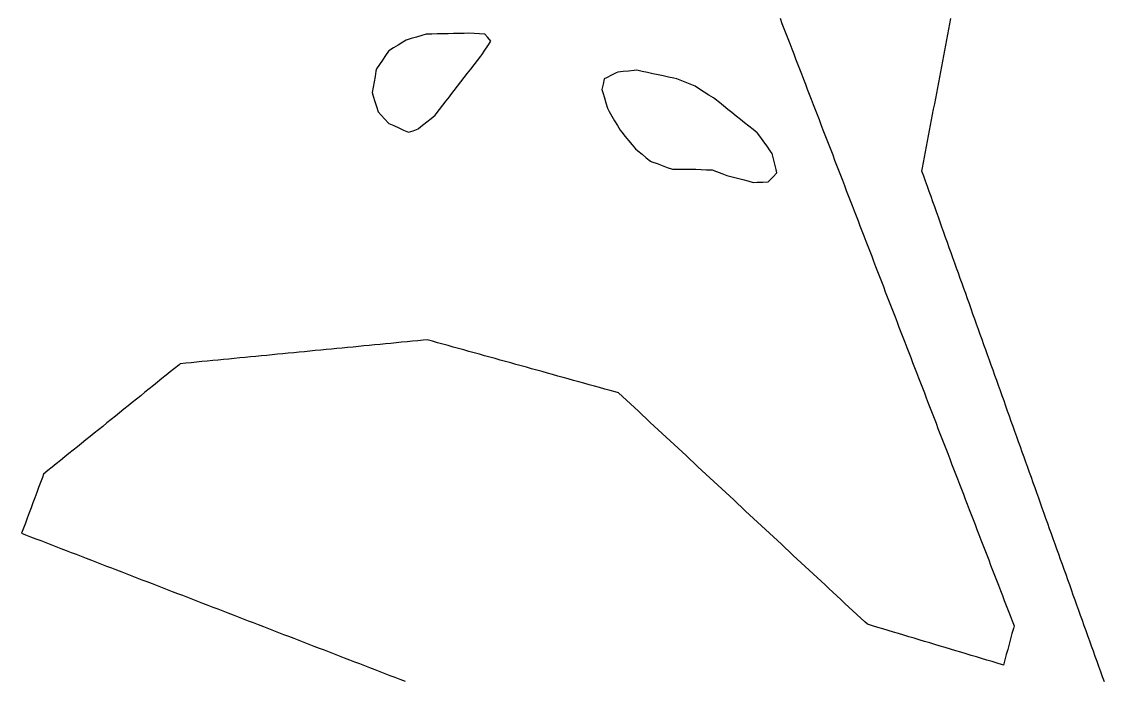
# Model space of a CAD drawing. Header units: millimetres. Extents: x 230 to 3347, y 514 to 5196.
# Drawn here: x 705 to 904.7, y 3778.8 to 3900.2 of the extents above; entities that cross this region are included whole.
import ezdxf

# ---------------------------------------------------------------- set-up
doc = ezdxf.new("R2010")
doc.units = ezdxf.units.MM
for name, color, linetype in [('ALL_ISLANDS', 7, 'Continuous'), ('OUTLINE_ISLAND_01', 7, 'Continuous'), ('OUTLINE_ISLAND_32', 7, 'Continuous'), ('OUTLINE_ISLAND_42', 7, 'Continuous')]:
    doc.layers.add(name, color=color, linetype=linetype)

msp = doc.modelspace()

# ---------------------------------------------------------------- linework, layer by layer
at = {"layer": 'ALL_ISLANDS'}
for points in [[(844.8829, 3900.7975), (845.2425, 3899.8644), (845.6022, 3898.9313), (845.9618, 3897.9982), (846.3214, 3897.0651), (846.681, 3896.132), (847.0406, 3895.1989), (847.4003, 3894.2658), (847.7599, 3893.3327), (848.1195, 3892.3996), (848.4791, 3891.4665), (848.8387, 3890.5334), (849.1984, 3889.6003), (849.558, 3888.6672), (849.9176, 3887.7341), (850.2772, 3886.801), (850.6368, 3885.8679), (850.9965, 3884.9348), (851.3561, 3884.0017), (851.7157, 3883.0686), (852.0753, 3882.1355), (852.4349, 3881.2024), (852.7946, 3880.2693), (853.1542, 3879.3362), (853.5138, 3878.4031), (853.8734, 3877.47), (854.2331, 3876.5369), (854.5927, 3875.6038), (854.9523, 3874.6707), (855.3119, 3873.7377), (855.6715, 3872.8046), (856.0312, 3871.8715), (856.3908, 3870.9384), (856.7504, 3870.0053), (857.11, 3869.0722), (857.4696, 3868.1391), (857.8293, 3867.206), (858.1889, 3866.2729), (858.5485, 3865.3398), (858.9081, 3864.4067), (859.2677, 3863.4736), (859.6274, 3862.5405), (859.987, 3861.6074), (860.3466, 3860.6743), (860.7062, 3859.7412), (861.0658, 3858.8081), (861.4255, 3857.875), (861.7851, 3856.9419), (862.1447, 3856.0088), (862.5043, 3855.0757), (862.864, 3854.1426), (863.2236, 3853.2095), (863.5832, 3852.2764), (863.9428, 3851.3433), (864.3024, 3850.4102), (864.6621, 3849.4771), (865.0217, 3848.544), (865.3813, 3847.6109), (865.7409, 3846.6778), (866.1005, 3845.7447), (866.4602, 3844.8116), (866.8198, 3843.8785), (867.1794, 3842.9454), (867.539, 3842.0123), (867.8986, 3841.0792), (868.2583, 3840.1461), (868.6179, 3839.213), (868.9775, 3838.2799), (869.3371, 3837.3468), (869.6967, 3836.4137), (870.0564, 3835.4806), (870.416, 3834.5475), (870.7756, 3833.6144), (871.1352, 3832.6813), (871.4949, 3831.7482), (871.8545, 3830.8151), (872.2141, 3829.882), (872.5737, 3828.9489), (872.9333, 3828.0158), (873.293, 3827.0827), (873.6526, 3826.1496), (874.0122, 3825.2165), (874.3718, 3824.2834), (874.7314, 3823.3503), (875.0911, 3822.4172), (875.4507, 3821.4841), (875.8103, 3820.551), (876.1699, 3819.6179), (876.5295, 3818.6848), (876.8892, 3817.7517), (877.2488, 3816.8186), (877.6084, 3815.8855), (877.968, 3814.9524), (878.3276, 3814.0193), (878.6873, 3813.0862), (879.0469, 3812.1531), (879.4065, 3811.22), (879.7661, 3810.287), (880.1258, 3809.3539), (880.4854, 3808.4208), (880.845, 3807.4877), (881.2046, 3806.5546), (881.5642, 3805.6215), (881.9239, 3804.6884), (882.2835, 3803.7553), (882.6431, 3802.8222), (883.0027, 3801.8891), (883.3623, 3800.956), (883.722, 3800.0229), (884.0816, 3799.0898), (884.4412, 3798.1567), (884.8008, 3797.2236), (885.1604, 3796.2905), (885.5201, 3795.3574), (885.8797, 3794.4243), (886.2393, 3793.4912), (886.5989, 3792.5581), (886.9585, 3791.625), (887.3182, 3790.6919), (887.6778, 3789.7588), (888.0374, 3788.8257), (887.9066, 3788.3425), (887.6454, 3787.3772), (887.3841, 3786.4119), (887.1229, 3785.4467), (886.8616, 3784.4814), (886.6003, 3783.5161), (886.3391, 3782.5509), (886.0778, 3781.5856), (885.8984, 3781.6394), (884.9405, 3781.9264), (883.9826, 3782.2135), (883.0247, 3782.5005), (882.0668, 3782.7876), (881.1089, 3783.0746), (880.151, 3783.3617), (879.1931, 3783.6488), (878.2351, 3783.9358), (877.2772, 3784.2229), (876.3193, 3784.5099), (875.3614, 3784.797), (874.4035, 3785.0841), (873.4456, 3785.3711), (872.4877, 3785.6582), (871.5297, 3785.9452), (870.5718, 3786.2323), (869.6139, 3786.5193), (868.656, 3786.8064), (867.6981, 3787.0935), (866.7402, 3787.3805), (865.7823, 3787.6676), (864.8244, 3787.9546), (863.8664, 3788.2417), (862.9085, 3788.5288), (861.9506, 3788.8158), (860.9927, 3789.1029), (860.5069, 3789.5545), (859.7745, 3790.2354), (859.0421, 3790.9162), (858.3097, 3791.5971), (857.5773, 3792.278), (856.8449, 3792.9588), (856.1125, 3793.6397), (855.3801, 3794.3206), (854.6477, 3795.0014), (853.9153, 3795.6823), (853.1829, 3796.3632), (852.4505, 3797.0441), (851.7181, 3797.7249), (850.9857, 3798.4058), (850.2532, 3799.0867), (849.5208, 3799.7675), (848.7884, 3800.4484), (848.056, 3801.1293), (847.3236, 3801.8102), (846.5912, 3802.491), (845.8588, 3803.1719), (845.1264, 3803.8528), (844.394, 3804.5336), (843.6616, 3805.2145), (842.9292, 3805.8954), (842.1968, 3806.5762), (841.4644, 3807.2571), (840.732, 3807.938), (839.9996, 3808.6189), (839.2672, 3809.2997), (838.5348, 3809.9806), (837.8024, 3810.6615), (837.07, 3811.3423), (836.3376, 3812.0232), (835.6052, 3812.7041), (834.8728, 3813.3849), (834.1404, 3814.0658), (833.408, 3814.7467), (832.6756, 3815.4276), (831.9431, 3816.1084), (831.2107, 3816.7893), (830.4783, 3817.4702), (829.7459, 3818.151), (829.0135, 3818.8319), (828.2811, 3819.5128), (827.5487, 3820.1937), (826.8163, 3820.8745), (826.0839, 3821.5554), (825.3515, 3822.2363), (824.6191, 3822.9171), (823.8867, 3823.598), (823.1543, 3824.2789), (822.4219, 3824.9597), (821.6895, 3825.6406), (820.9571, 3826.3215), (820.2247, 3827.0024), (819.4923, 3827.6832), (818.7599, 3828.3641), (818.0275, 3829.045), (817.2951, 3829.7258), (816.5627, 3830.4067), (815.8303, 3831.0876), (815.0979, 3831.7684), (814.5065, 3831.9321), (813.5427, 3832.1987), (812.5789, 3832.4654), (811.6151, 3832.732), (810.6513, 3832.9987), (809.6875, 3833.2653), (808.7237, 3833.532), (807.76, 3833.7986), (806.7962, 3834.0653), (805.8324, 3834.3319), (804.8686, 3834.5986), (803.9048, 3834.8652), (802.941, 3835.1319), (801.9772, 3835.3985), (801.0134, 3835.6652), (800.0496, 3835.9318), (799.0858, 3836.1985), (798.122, 3836.4652), (797.1582, 3836.7318), (796.1944, 3836.9985), (795.2306, 3837.2651), (794.2669, 3837.5318), (793.3031, 3837.7984), (792.3393, 3838.0651), (791.3755, 3838.3317), (790.4117, 3838.5984), (789.4479, 3838.865), (788.4841, 3839.1317), (787.5203, 3839.3983), (786.5565, 3839.665), (785.5927, 3839.9316), (784.6289, 3840.1983), (783.6651, 3840.4649), (782.7013, 3840.7316), (781.7375, 3840.9982), (780.7738, 3841.2649), (779.81, 3841.5316), (779.0919, 3841.4621), (778.0965, 3841.3658), (777.1012, 3841.2696), (776.1058, 3841.1733), (775.1105, 3841.077), (774.1151, 3840.9808), (773.1198, 3840.8845), (772.1244, 3840.7882), (771.129, 3840.692), (770.1337, 3840.5957), (769.1383, 3840.4994), (768.143, 3840.4032), (767.1476, 3840.3069), (766.1523, 3840.2106), (765.1569, 3840.1144), (764.1616, 3840.0181), (763.1662, 3839.9218), (762.1708, 3839.8256), (761.1755, 3839.7293), (760.1801, 3839.633), (759.1848, 3839.5368), (758.1894, 3839.4405), (757.1941, 3839.3442), (756.1987, 3839.248), (755.2034, 3839.1517), (754.208, 3839.0554), (753.2126, 3838.9592), (752.2173, 3838.8629), (751.2219, 3838.7666), (750.2266, 3838.6704), (749.2312, 3838.5741), (748.2359, 3838.4778), (747.2405, 3838.3816), (746.2452, 3838.2853), (745.2498, 3838.189), (744.2544, 3838.0928), (743.2591, 3837.9965), (742.2637, 3837.9002), (741.2684, 3837.804), (740.273, 3837.7077), (739.2777, 3837.6114), (738.2823, 3837.5151), (737.287, 3837.4189), (736.2916, 3837.3226), (735.2962, 3837.2263), (734.3009, 3837.1301), (734.0033, 3836.89), (733.2251, 3836.2621), (732.4468, 3835.6342), (731.6685, 3835.0063), (730.8902, 3834.3784), (730.1119, 3833.7505), (729.3336, 3833.1226), (728.5553, 3832.4947), (727.777, 3831.8668), (726.9987, 3831.2389), (726.2204, 3830.611), (725.4421, 3829.9831), (724.6638, 3829.3552), (723.8855, 3828.7273), (723.1072, 3828.0994), (722.329, 3827.4715), (721.5507, 3826.8436), (720.7724, 3826.2157), (719.9941, 3825.5878), (719.2158, 3824.9599), (718.4375, 3824.332), (717.6592, 3823.7041), (716.8809, 3823.0762), (716.1026, 3822.4483), (715.3243, 3821.8204), (714.546, 3821.1925), (713.7677, 3820.5646), (712.9894, 3819.9367), (712.2111, 3819.3088), (711.4329, 3818.6809), (710.6546, 3818.053), (709.8763, 3817.4251), (709.098, 3816.7972), (708.8712, 3816.1864), (708.5232, 3815.2489), (708.1751, 3814.3114), (707.8271, 3813.374), (707.4791, 3812.4365), (707.131, 3811.499), (706.783, 3810.5615), (706.435, 3809.624), (706.0869, 3808.6866), (705.7389, 3807.7491), (705.3908, 3806.8116), (705.0428, 3805.8741), (705.7631, 3805.5963), (706.6961, 3805.2364), (707.6291, 3804.8766), (708.5621, 3804.5167), (709.4951, 3804.1568), (710.4281, 3803.797), (711.3611, 3803.4371), (712.2941, 3803.0772), (713.2271, 3802.7174), (714.1601, 3802.3575), (715.0931, 3801.9976), (716.0261, 3801.6378), (716.9591, 3801.2779), (717.8922, 3800.918), (718.8252, 3800.5582), (719.7582, 3800.1983), (720.6912, 3799.8384), (721.6242, 3799.4786), (722.5572, 3799.1187), (723.4902, 3798.7588), (724.4232, 3798.3989), (725.3562, 3798.0391), (726.2892, 3797.6792), (727.2222, 3797.3193), (728.1552, 3796.9595), (729.0882, 3796.5996), (730.0212, 3796.2397), (730.9542, 3795.8799), (731.8872, 3795.52), (732.8202, 3795.1601), (733.7532, 3794.8003), (734.6862, 3794.4404), (735.6192, 3794.0805), (736.5522, 3793.7207), (737.4852, 3793.3608), (738.4182, 3793.0009), (739.3512, 3792.6411), (740.2842, 3792.2812), (741.2172, 3791.9213), (742.1502, 3791.5615), (743.0832, 3791.2016), (744.0163, 3790.8417), (744.9493, 3790.4819), (745.8823, 3790.122), (746.8153, 3789.7621), (747.7483, 3789.4023), (748.6813, 3789.0424), (749.6143, 3788.6825), (750.5473, 3788.3227), (751.4803, 3787.9628), (752.4133, 3787.6029), (753.3463, 3787.2431), (754.2793, 3786.8832), (755.2123, 3786.5233), (756.1453, 3786.1635), (757.0783, 3785.8036), (758.0113, 3785.4437), (758.9443, 3785.0839), (759.8773, 3784.724), (760.8103, 3784.3641), (761.7433, 3784.0043), (762.6763, 3783.6444), (763.6093, 3783.2845), (764.5423, 3782.9247), (765.4753, 3782.5648), (766.4083, 3782.2049), (767.3413, 3781.8451), (768.2743, 3781.4852), (769.2073, 3781.1253), (770.1404, 3780.7655), (771.0734, 3780.4056), (772.0064, 3780.0457), (772.9394, 3779.6859), (773.8724, 3779.326), (774.8054, 3778.9661), (775.7384, 3778.6063)], [(904.6887, 3778.4721), (904.3523, 3779.4138), (904.0159, 3780.3555), (903.6795, 3781.2973), (903.3431, 3782.239), (903.0067, 3783.1807), (902.6703, 3784.1224), (902.3339, 3785.0641), (901.9975, 3786.0059), (901.6611, 3786.9476), (901.3247, 3787.8893), (900.9884, 3788.831), (900.652, 3789.7727), (900.3156, 3790.7145), (899.9792, 3791.6562), (899.6428, 3792.5979), (899.3064, 3793.5396), (898.97, 3794.4813), (898.6336, 3795.4231), (898.2972, 3796.3648), (897.9608, 3797.3065), (897.6244, 3798.2482), (897.288, 3799.1899), (896.9516, 3800.1317), (896.6152, 3801.0734), (896.2788, 3802.0151), (895.9424, 3802.9568), (895.606, 3803.8985), (895.2696, 3804.8403), (894.9332, 3805.782), (894.5968, 3806.7237), (894.2604, 3807.6654), (893.924, 3808.6071), (893.5876, 3809.5489), (893.2512, 3810.4906), (892.9148, 3811.4323), (892.5784, 3812.374), (892.242, 3813.3157), (891.9056, 3814.2575), (891.5692, 3815.1992), (891.2328, 3816.1409), (890.8964, 3817.0826), (890.5601, 3818.0243), (890.2237, 3818.9661), (889.8873, 3819.9078), (889.5509, 3820.8495), (889.2145, 3821.7912), (888.8781, 3822.7329), (888.5417, 3823.6747), (888.2053, 3824.6164), (887.8689, 3825.5581), (887.5325, 3826.4998), (887.1961, 3827.4416), (886.8597, 3828.3833), (886.5233, 3829.325), (886.1869, 3830.2667), (885.8505, 3831.2084), (885.5141, 3832.1502), (885.1777, 3833.0919), (884.8413, 3834.0336), (884.5049, 3834.9753), (884.1685, 3835.917), (883.8321, 3836.8588), (883.4957, 3837.8005), (883.1593, 3838.7422), (882.8229, 3839.6839), (882.4865, 3840.6256), (882.1501, 3841.5674), (881.8137, 3842.5091), (881.4773, 3843.4508), (881.1409, 3844.3925), (880.8045, 3845.3342), (880.4681, 3846.276), (880.1318, 3847.2177), (879.7954, 3848.1594), (879.459, 3849.1011), (879.1226, 3850.0428), (878.7862, 3850.9846), (878.4498, 3851.9263), (878.1134, 3852.868), (877.777, 3853.8097), (877.4406, 3854.7514), (877.1042, 3855.6932), (876.7678, 3856.6349), (876.4314, 3857.5766), (876.095, 3858.5183), (875.7586, 3859.46), (875.4222, 3860.4018), (875.0858, 3861.3435), (874.7494, 3862.2852), (874.413, 3863.2269), (874.0766, 3864.1686), (873.7402, 3865.1104), (873.4038, 3866.0521), (873.0674, 3866.9938), (872.731, 3867.9355), (872.3946, 3868.8772), (872.0582, 3869.819), (871.7218, 3870.7607), (871.3854, 3871.7024), (871.049, 3872.6441), (871.1621, 3873.2389), (871.3488, 3874.2213), (871.5355, 3875.2037), (871.7222, 3876.1861), (871.9089, 3877.1685), (872.0956, 3878.151), (872.2822, 3879.1334), (872.4689, 3880.1158), (872.6556, 3881.0982), (872.8423, 3882.0806), (873.029, 3883.063), (873.2157, 3884.0455), (873.4024, 3885.0279), (873.5891, 3886.0103), (873.7758, 3886.9927), (873.9625, 3887.9751), (874.1492, 3888.9575), (874.3359, 3889.94), (874.5226, 3890.9224), (874.7093, 3891.9048), (874.896, 3892.8872), (875.0827, 3893.8696), (875.2694, 3894.852), (875.4561, 3895.8345), (875.6428, 3896.8169), (875.8295, 3897.7993), (876.0162, 3898.7817), (876.2029, 3899.7641), (876.3896, 3900.7466)]]:
    msp.add_lwpolyline(points, dxfattribs=at)
for points in [[(790.4594, 3897.8751), (789.4608, 3897.9277), (788.4621, 3897.9803), (787.4635, 3898.0329), (786.6595, 3898.0169), (785.6597, 3897.997), (784.6599, 3897.977), (783.6601, 3897.9571), (782.6603, 3897.9372), (781.6605, 3897.9173), (780.6607, 3897.8974), (779.6609, 3897.8774), (778.8165, 3897.6277), (777.8575, 3897.3441), (776.8986, 3897.0605), (775.9396, 3896.7769), (775.3198, 3896.3963), (774.4676, 3895.8732), (773.6153, 3895.35), (772.7631, 3894.8268), (772.7154, 3894.7571), (772.1504, 3893.9319), (771.5855, 3893.1068), (771.0206, 3892.2817), (770.4557, 3891.4565), (770.3804, 3891.0304), (770.2064, 3890.0456), (770.0325, 3889.0609), (769.8586, 3888.0761), (769.6846, 3887.0914), (769.8878, 3886.4286), (770.1809, 3885.4725), (770.474, 3884.5164), (770.7671, 3883.5603), (771.3477, 3882.9211), (772.0201, 3882.1809), (772.6925, 3881.4407), (772.7443, 3881.4176), (773.6576, 3881.0102), (774.5709, 3880.6029), (775.4842, 3880.1956), (776.3974, 3879.7883), (777.2137, 3880.0833), (778.1542, 3880.4232), (778.2015, 3880.4613), (778.9808, 3881.088), (779.7601, 3881.7146), (780.5394, 3882.3413), (781.3186, 3882.968), (781.4785, 3883.1768), (782.0864, 3883.9707), (782.6944, 3884.7647), (783.3023, 3885.5587), (783.9103, 3886.3527), (784.1865, 3886.7081), (784.8001, 3887.4978), (785.4137, 3888.2874), (786.0274, 3889.077), (786.641, 3889.8666), (787.2546, 3890.6562), (787.8682, 3891.4458), (788.4818, 3892.2354), (789.0954, 3893.025), (789.709, 3893.8146), (789.8893, 3894.0846), (790.4446, 3894.9163), (790.9999, 3895.7479), (791.5551, 3896.5796), (791.0025, 3897.233)], [(812.4632, 3889.6448), (812.2537, 3888.667), (812.0442, 3887.6892), (812.2102, 3887.1178), (812.4892, 3886.1575), (812.7681, 3885.1972), (813.0471, 3884.2369), (813.39, 3883.6448), (813.8912, 3882.7794), (814.3924, 3881.9141), (814.8935, 3881.0487), (815.3947, 3880.1834), (815.6994, 3879.8109), (816.3326, 3879.0369), (816.9658, 3878.2629), (817.599, 3877.4889), (818.2322, 3876.7149), (818.667, 3876.3605), (819.4421, 3875.7286), (820.2172, 3875.0968), (820.9923, 3874.465), (821.2755, 3874.361), (822.2142, 3874.0163), (823.153, 3873.6717), (824.0917, 3873.327), (825.0304, 3872.9824), (825.6402, 3872.9876), (826.6401, 3872.9962), (827.6401, 3873.0048), (828.64, 3873.0133), (829.3552, 3872.9823), (830.3543, 3872.9389), (831.3534, 3872.8956), (832.3524, 3872.8522), (833.1968, 3872.5383), (834.1341, 3872.1899), (835.0715, 3871.8415), (835.1024, 3871.8333), (836.0694, 3871.5786), (837.0364, 3871.3238), (838.0034, 3871.0691), (838.9704, 3870.8144), (839.9374, 3870.5596), (840.6883, 3870.5825), (841.6878, 3870.613), (842.6873, 3870.6435), (842.9112, 3870.8687), (843.6164, 3871.5778), (844.3215, 3872.2869), (844.1604, 3872.9503), (843.9244, 3873.9221), (843.6884, 3874.8938), (843.4524, 3875.8656), (843.0732, 3876.3915), (842.4883, 3877.2026), (841.9034, 3878.0137), (841.3186, 3878.8249), (840.7337, 3879.636), (840.6946, 3879.6672), (839.9129, 3880.2909), (839.1312, 3880.9146), (838.3496, 3881.5383), (837.5679, 3882.162), (836.7862, 3882.7857), (836.0046, 3883.4094), (835.2528, 3884.0178), (834.4756, 3884.647), (833.6983, 3885.2762), (832.921, 3885.9053), (832.5878, 3886.1191), (831.746, 3886.659), (830.9043, 3887.1989), (830.0626, 3887.7388), (829.2208, 3888.2787), (828.6198, 3888.5197), (827.6917, 3888.8921), (826.7636, 3889.2644), (825.8355, 3889.6367), (825.32, 3889.7478), (824.3424, 3889.9585), (823.3649, 3890.1693), (822.3873, 3890.38), (821.4098, 3890.5907), (820.4323, 3890.8015), (819.4547, 3891.0122), (818.4772, 3891.2229), (817.9613, 3891.1731), (816.966, 3891.077), (815.9706, 3890.9809), (814.9752, 3890.8848), (814.677, 3890.7376), (813.7803, 3890.2949), (812.8836, 3889.8523)]]:
    msp.add_lwpolyline(points, close=True, dxfattribs=at)
at = {"layer": 'OUTLINE_ISLAND_01'}
for points in [[(844.8829, 3900.7975), (845.2425, 3899.8644), (845.6022, 3898.9313), (845.9618, 3897.9982), (846.3214, 3897.0651), (846.681, 3896.132), (847.0406, 3895.1989), (847.4003, 3894.2658), (847.7599, 3893.3327), (848.1195, 3892.3996), (848.4791, 3891.4665), (848.8387, 3890.5334), (849.1984, 3889.6003), (849.558, 3888.6672), (849.9176, 3887.7341), (850.2772, 3886.801), (850.6368, 3885.8679), (850.9965, 3884.9348), (851.3561, 3884.0017), (851.7157, 3883.0686), (852.0753, 3882.1355), (852.4349, 3881.2024), (852.7946, 3880.2693), (853.1542, 3879.3362), (853.5138, 3878.4031), (853.8734, 3877.47), (854.2331, 3876.5369), (854.5927, 3875.6038), (854.9523, 3874.6707), (855.3119, 3873.7377), (855.6715, 3872.8046), (856.0312, 3871.8715), (856.3908, 3870.9384), (856.7504, 3870.0053), (857.11, 3869.0722), (857.4696, 3868.1391), (857.8293, 3867.206), (858.1889, 3866.2729), (858.5485, 3865.3398), (858.9081, 3864.4067), (859.2677, 3863.4736), (859.6274, 3862.5405), (859.987, 3861.6074), (860.3466, 3860.6743), (860.7062, 3859.7412), (861.0658, 3858.8081), (861.4255, 3857.875), (861.7851, 3856.9419), (862.1447, 3856.0088), (862.5043, 3855.0757), (862.864, 3854.1426), (863.2236, 3853.2095), (863.5832, 3852.2764), (863.9428, 3851.3433), (864.3024, 3850.4102), (864.6621, 3849.4771), (865.0217, 3848.544), (865.3813, 3847.6109), (865.7409, 3846.6778), (866.1005, 3845.7447), (866.4602, 3844.8116), (866.8198, 3843.8785), (867.1794, 3842.9454), (867.539, 3842.0123), (867.8986, 3841.0792), (868.2583, 3840.1461), (868.6179, 3839.213), (868.9775, 3838.2799), (869.3371, 3837.3468), (869.6967, 3836.4137), (870.0564, 3835.4806), (870.416, 3834.5475), (870.7756, 3833.6144), (871.1352, 3832.6813), (871.4949, 3831.7482), (871.8545, 3830.8151), (872.2141, 3829.882), (872.5737, 3828.9489), (872.9333, 3828.0158), (873.293, 3827.0827), (873.6526, 3826.1496), (874.0122, 3825.2165), (874.3718, 3824.2834), (874.7314, 3823.3503), (875.0911, 3822.4172), (875.4507, 3821.4841), (875.8103, 3820.551), (876.1699, 3819.6179), (876.5295, 3818.6848), (876.8892, 3817.7517), (877.2488, 3816.8186), (877.6084, 3815.8855), (877.968, 3814.9524), (878.3276, 3814.0193), (878.6873, 3813.0862), (879.0469, 3812.1531), (879.4065, 3811.22), (879.7661, 3810.287), (880.1258, 3809.3539), (880.4854, 3808.4208), (880.845, 3807.4877), (881.2046, 3806.5546), (881.5642, 3805.6215), (881.9239, 3804.6884), (882.2835, 3803.7553), (882.6431, 3802.8222), (883.0027, 3801.8891), (883.3623, 3800.956), (883.722, 3800.0229), (884.0816, 3799.0898), (884.4412, 3798.1567), (884.8008, 3797.2236), (885.1604, 3796.2905), (885.5201, 3795.3574), (885.8797, 3794.4243), (886.2393, 3793.4912), (886.5989, 3792.5581), (886.9585, 3791.625), (887.3182, 3790.6919), (887.6778, 3789.7588), (888.0374, 3788.8257), (887.9066, 3788.3425), (887.6454, 3787.3772), (887.3841, 3786.4119), (887.1229, 3785.4467), (886.8616, 3784.4814), (886.6003, 3783.5161), (886.3391, 3782.5509), (886.0778, 3781.5856), (885.8984, 3781.6394), (884.9405, 3781.9264), (883.9826, 3782.2135), (883.0247, 3782.5005), (882.0668, 3782.7876), (881.1089, 3783.0746), (880.151, 3783.3617), (879.1931, 3783.6488), (878.2351, 3783.9358), (877.2772, 3784.2229), (876.3193, 3784.5099), (875.3614, 3784.797), (874.4035, 3785.0841), (873.4456, 3785.3711), (872.4877, 3785.6582), (871.5297, 3785.9452), (870.5718, 3786.2323), (869.6139, 3786.5193), (868.656, 3786.8064), (867.6981, 3787.0935), (866.7402, 3787.3805), (865.7823, 3787.6676), (864.8244, 3787.9546), (863.8664, 3788.2417), (862.9085, 3788.5288), (861.9506, 3788.8158), (860.9927, 3789.1029), (860.5069, 3789.5545), (859.7745, 3790.2354), (859.0421, 3790.9162), (858.3097, 3791.5971), (857.5773, 3792.278), (856.8449, 3792.9588), (856.1125, 3793.6397), (855.3801, 3794.3206), (854.6477, 3795.0014), (853.9153, 3795.6823), (853.1829, 3796.3632), (852.4505, 3797.0441), (851.7181, 3797.7249), (850.9857, 3798.4058), (850.2532, 3799.0867), (849.5208, 3799.7675), (848.7884, 3800.4484), (848.056, 3801.1293), (847.3236, 3801.8102), (846.5912, 3802.491), (845.8588, 3803.1719), (845.1264, 3803.8528), (844.394, 3804.5336), (843.6616, 3805.2145), (842.9292, 3805.8954), (842.1968, 3806.5762), (841.4644, 3807.2571), (840.732, 3807.938), (839.9996, 3808.6189), (839.2672, 3809.2997), (838.5348, 3809.9806), (837.8024, 3810.6615), (837.07, 3811.3423), (836.3376, 3812.0232), (835.6052, 3812.7041), (834.8728, 3813.3849), (834.1404, 3814.0658), (833.408, 3814.7467), (832.6756, 3815.4276), (831.9431, 3816.1084), (831.2107, 3816.7893), (830.4783, 3817.4702), (829.7459, 3818.151), (829.0135, 3818.8319), (828.2811, 3819.5128), (827.5487, 3820.1937), (826.8163, 3820.8745), (826.0839, 3821.5554), (825.3515, 3822.2363), (824.6191, 3822.9171), (823.8867, 3823.598), (823.1543, 3824.2789), (822.4219, 3824.9597), (821.6895, 3825.6406), (820.9571, 3826.3215), (820.2247, 3827.0024), (819.4923, 3827.6832), (818.7599, 3828.3641), (818.0275, 3829.045), (817.2951, 3829.7258), (816.5627, 3830.4067), (815.8303, 3831.0876), (815.0979, 3831.7684), (814.5065, 3831.9321), (813.5427, 3832.1987), (812.5789, 3832.4654), (811.6151, 3832.732), (810.6513, 3832.9987), (809.6875, 3833.2653), (808.7237, 3833.532), (807.76, 3833.7986), (806.7962, 3834.0653), (805.8324, 3834.3319), (804.8686, 3834.5986), (803.9048, 3834.8652), (802.941, 3835.1319), (801.9772, 3835.3985), (801.0134, 3835.6652), (800.0496, 3835.9318), (799.0858, 3836.1985), (798.122, 3836.4652), (797.1582, 3836.7318), (796.1944, 3836.9985), (795.2306, 3837.2651), (794.2669, 3837.5318), (793.3031, 3837.7984), (792.3393, 3838.0651), (791.3755, 3838.3317), (790.4117, 3838.5984), (789.4479, 3838.865), (788.4841, 3839.1317), (787.5203, 3839.3983), (786.5565, 3839.665), (785.5927, 3839.9316), (784.6289, 3840.1983), (783.6651, 3840.4649), (782.7013, 3840.7316), (781.7375, 3840.9982), (780.7738, 3841.2649), (779.81, 3841.5316), (779.0919, 3841.4621), (778.0965, 3841.3658), (777.1012, 3841.2696), (776.1058, 3841.1733), (775.1105, 3841.077), (774.1151, 3840.9808), (773.1198, 3840.8845), (772.1244, 3840.7882), (771.129, 3840.692), (770.1337, 3840.5957), (769.1383, 3840.4994), (768.143, 3840.4032), (767.1476, 3840.3069), (766.1523, 3840.2106), (765.1569, 3840.1144), (764.1616, 3840.0181), (763.1662, 3839.9218), (762.1708, 3839.8256), (761.1755, 3839.7293), (760.1801, 3839.633), (759.1848, 3839.5368), (758.1894, 3839.4405), (757.1941, 3839.3442), (756.1987, 3839.248), (755.2034, 3839.1517), (754.208, 3839.0554), (753.2126, 3838.9592), (752.2173, 3838.8629), (751.2219, 3838.7666), (750.2266, 3838.6704), (749.2312, 3838.5741), (748.2359, 3838.4778), (747.2405, 3838.3816), (746.2452, 3838.2853), (745.2498, 3838.189), (744.2544, 3838.0928), (743.2591, 3837.9965), (742.2637, 3837.9002), (741.2684, 3837.804), (740.273, 3837.7077), (739.2777, 3837.6114), (738.2823, 3837.5151), (737.287, 3837.4189), (736.2916, 3837.3226), (735.2962, 3837.2263), (734.3009, 3837.1301), (734.0033, 3836.89), (733.2251, 3836.2621), (732.4468, 3835.6342), (731.6685, 3835.0063), (730.8902, 3834.3784), (730.1119, 3833.7505), (729.3336, 3833.1226), (728.5553, 3832.4947), (727.777, 3831.8668), (726.9987, 3831.2389), (726.2204, 3830.611), (725.4421, 3829.9831), (724.6638, 3829.3552), (723.8855, 3828.7273), (723.1072, 3828.0994), (722.329, 3827.4715), (721.5507, 3826.8436), (720.7724, 3826.2157), (719.9941, 3825.5878), (719.2158, 3824.9599), (718.4375, 3824.332), (717.6592, 3823.7041), (716.8809, 3823.0762), (716.1026, 3822.4483), (715.3243, 3821.8204), (714.546, 3821.1925), (713.7677, 3820.5646), (712.9894, 3819.9367), (712.2111, 3819.3088), (711.4329, 3818.6809), (710.6546, 3818.053), (709.8763, 3817.4251), (709.098, 3816.7972), (708.8712, 3816.1864), (708.5232, 3815.2489), (708.1751, 3814.3114), (707.8271, 3813.374), (707.4791, 3812.4365), (707.131, 3811.499), (706.783, 3810.5615), (706.435, 3809.624), (706.0869, 3808.6866), (705.7389, 3807.7491), (705.3908, 3806.8116), (705.0428, 3805.8741), (705.7631, 3805.5963), (706.6961, 3805.2364), (707.6291, 3804.8766), (708.5621, 3804.5167), (709.4951, 3804.1568), (710.4281, 3803.797), (711.3611, 3803.4371), (712.2941, 3803.0772), (713.2271, 3802.7174), (714.1601, 3802.3575), (715.0931, 3801.9976), (716.0261, 3801.6378), (716.9591, 3801.2779), (717.8922, 3800.918), (718.8252, 3800.5582), (719.7582, 3800.1983), (720.6912, 3799.8384), (721.6242, 3799.4786), (722.5572, 3799.1187), (723.4902, 3798.7588), (724.4232, 3798.3989), (725.3562, 3798.0391), (726.2892, 3797.6792), (727.2222, 3797.3193), (728.1552, 3796.9595), (729.0882, 3796.5996), (730.0212, 3796.2397), (730.9542, 3795.8799), (731.8872, 3795.52), (732.8202, 3795.1601), (733.7532, 3794.8003), (734.6862, 3794.4404), (735.6192, 3794.0805), (736.5522, 3793.7207), (737.4852, 3793.3608), (738.4182, 3793.0009), (739.3512, 3792.6411), (740.2842, 3792.2812), (741.2172, 3791.9213), (742.1502, 3791.5615), (743.0832, 3791.2016), (744.0163, 3790.8417), (744.9493, 3790.4819), (745.8823, 3790.122), (746.8153, 3789.7621), (747.7483, 3789.4023), (748.6813, 3789.0424), (749.6143, 3788.6825), (750.5473, 3788.3227), (751.4803, 3787.9628), (752.4133, 3787.6029), (753.3463, 3787.2431), (754.2793, 3786.8832), (755.2123, 3786.5233), (756.1453, 3786.1635), (757.0783, 3785.8036), (758.0113, 3785.4437), (758.9443, 3785.0839), (759.8773, 3784.724), (760.8103, 3784.3641), (761.7433, 3784.0043), (762.6763, 3783.6444), (763.6093, 3783.2845), (764.5423, 3782.9247), (765.4753, 3782.5648), (766.4083, 3782.2049), (767.3413, 3781.8451), (768.2743, 3781.4852), (769.2073, 3781.1253), (770.1404, 3780.7655), (771.0734, 3780.4056), (772.0064, 3780.0457), (772.9394, 3779.6859), (773.8724, 3779.326), (774.8054, 3778.9661), (775.7384, 3778.6063)], [(904.6887, 3778.4721), (904.3523, 3779.4138), (904.0159, 3780.3555), (903.6795, 3781.2973), (903.3431, 3782.239), (903.0067, 3783.1807), (902.6703, 3784.1224), (902.3339, 3785.0641), (901.9975, 3786.0059), (901.6611, 3786.9476), (901.3247, 3787.8893), (900.9884, 3788.831), (900.652, 3789.7727), (900.3156, 3790.7145), (899.9792, 3791.6562), (899.6428, 3792.5979), (899.3064, 3793.5396), (898.97, 3794.4813), (898.6336, 3795.4231), (898.2972, 3796.3648), (897.9608, 3797.3065), (897.6244, 3798.2482), (897.288, 3799.1899), (896.9516, 3800.1317), (896.6152, 3801.0734), (896.2788, 3802.0151), (895.9424, 3802.9568), (895.606, 3803.8985), (895.2696, 3804.8403), (894.9332, 3805.782), (894.5968, 3806.7237), (894.2604, 3807.6654), (893.924, 3808.6071), (893.5876, 3809.5489), (893.2512, 3810.4906), (892.9148, 3811.4323), (892.5784, 3812.374), (892.242, 3813.3157), (891.9056, 3814.2575), (891.5692, 3815.1992), (891.2328, 3816.1409), (890.8964, 3817.0826), (890.5601, 3818.0243), (890.2237, 3818.9661), (889.8873, 3819.9078), (889.5509, 3820.8495), (889.2145, 3821.7912), (888.8781, 3822.7329), (888.5417, 3823.6747), (888.2053, 3824.6164), (887.8689, 3825.5581), (887.5325, 3826.4998), (887.1961, 3827.4416), (886.8597, 3828.3833), (886.5233, 3829.325), (886.1869, 3830.2667), (885.8505, 3831.2084), (885.5141, 3832.1502), (885.1777, 3833.0919), (884.8413, 3834.0336), (884.5049, 3834.9753), (884.1685, 3835.917), (883.8321, 3836.8588), (883.4957, 3837.8005), (883.1593, 3838.7422), (882.8229, 3839.6839), (882.4865, 3840.6256), (882.1501, 3841.5674), (881.8137, 3842.5091), (881.4773, 3843.4508), (881.1409, 3844.3925), (880.8045, 3845.3342), (880.4681, 3846.276), (880.1318, 3847.2177), (879.7954, 3848.1594), (879.459, 3849.1011), (879.1226, 3850.0428), (878.7862, 3850.9846), (878.4498, 3851.9263), (878.1134, 3852.868), (877.777, 3853.8097), (877.4406, 3854.7514), (877.1042, 3855.6932), (876.7678, 3856.6349), (876.4314, 3857.5766), (876.095, 3858.5183), (875.7586, 3859.46), (875.4222, 3860.4018), (875.0858, 3861.3435), (874.7494, 3862.2852), (874.413, 3863.2269), (874.0766, 3864.1686), (873.7402, 3865.1104), (873.4038, 3866.0521), (873.0674, 3866.9938), (872.731, 3867.9355), (872.3946, 3868.8772), (872.0582, 3869.819), (871.7218, 3870.7607), (871.3854, 3871.7024), (871.049, 3872.6441), (871.1621, 3873.2389), (871.3488, 3874.2213), (871.5355, 3875.2037), (871.7222, 3876.1861), (871.9089, 3877.1685), (872.0956, 3878.151), (872.2822, 3879.1334), (872.4689, 3880.1158), (872.6556, 3881.0982), (872.8423, 3882.0806), (873.029, 3883.063), (873.2157, 3884.0455), (873.4024, 3885.0279), (873.5891, 3886.0103), (873.7758, 3886.9927), (873.9625, 3887.9751), (874.1492, 3888.9575), (874.3359, 3889.94), (874.5226, 3890.9224), (874.7093, 3891.9048), (874.896, 3892.8872), (875.0827, 3893.8696), (875.2694, 3894.852), (875.4561, 3895.8345), (875.6428, 3896.8169), (875.8295, 3897.7993), (876.0162, 3898.7817), (876.2029, 3899.7641), (876.3896, 3900.7466)]]:
    msp.add_lwpolyline(points, dxfattribs=at)
at = {"layer": 'OUTLINE_ISLAND_32'}
msp.add_lwpolyline([(812.4632, 3889.6448), (812.2537, 3888.667), (812.0442, 3887.6892), (812.2102, 3887.1178), (812.4892, 3886.1575), (812.7681, 3885.1972), (813.0471, 3884.2369), (813.39, 3883.6448), (813.8912, 3882.7794), (814.3924, 3881.9141), (814.8935, 3881.0487), (815.3947, 3880.1834), (815.6994, 3879.8109), (816.3326, 3879.0369), (816.9658, 3878.2629), (817.599, 3877.4889), (818.2322, 3876.7149), (818.667, 3876.3605), (819.4421, 3875.7286), (820.2172, 3875.0968), (820.9923, 3874.465), (821.2755, 3874.361), (822.2142, 3874.0163), (823.153, 3873.6717), (824.0917, 3873.327), (825.0304, 3872.9824), (825.6402, 3872.9876), (826.6401, 3872.9962), (827.6401, 3873.0048), (828.64, 3873.0133), (829.3552, 3872.9823), (830.3543, 3872.9389), (831.3534, 3872.8956), (832.3524, 3872.8522), (833.1968, 3872.5383), (834.1341, 3872.1899), (835.0715, 3871.8415), (835.1024, 3871.8333), (836.0694, 3871.5786), (837.0364, 3871.3238), (838.0034, 3871.0691), (838.9704, 3870.8144), (839.9374, 3870.5596), (840.6883, 3870.5825), (841.6878, 3870.613), (842.6873, 3870.6435), (842.9112, 3870.8687), (843.6164, 3871.5778), (844.3215, 3872.2869), (844.1604, 3872.9503), (843.9244, 3873.9221), (843.6884, 3874.8938), (843.4524, 3875.8656), (843.0732, 3876.3915), (842.4883, 3877.2026), (841.9034, 3878.0137), (841.3186, 3878.8249), (840.7337, 3879.636), (840.6946, 3879.6672), (839.9129, 3880.2909), (839.1312, 3880.9146), (838.3496, 3881.5383), (837.5679, 3882.162), (836.7862, 3882.7857), (836.0046, 3883.4094), (835.2528, 3884.0178), (834.4756, 3884.647), (833.6983, 3885.2762), (832.921, 3885.9053), (832.5878, 3886.1191), (831.746, 3886.659), (830.9043, 3887.1989), (830.0626, 3887.7388), (829.2208, 3888.2787), (828.6198, 3888.5197), (827.6917, 3888.8921), (826.7636, 3889.2644), (825.8355, 3889.6367), (825.32, 3889.7478), (824.3424, 3889.9585), (823.3649, 3890.1693), (822.3873, 3890.38), (821.4098, 3890.5907), (820.4323, 3890.8015), (819.4547, 3891.0122), (818.4772, 3891.2229), (817.9613, 3891.1731), (816.966, 3891.077), (815.9706, 3890.9809), (814.9752, 3890.8848), (814.677, 3890.7376), (813.7803, 3890.2949), (812.8836, 3889.8523)], close=True, dxfattribs=at)
at = {"layer": 'OUTLINE_ISLAND_42'}
msp.add_lwpolyline([(790.4594, 3897.8751), (789.4608, 3897.9277), (788.4621, 3897.9803), (787.4635, 3898.0329), (786.6595, 3898.0169), (785.6597, 3897.997), (784.6599, 3897.977), (783.6601, 3897.9571), (782.6603, 3897.9372), (781.6605, 3897.9173), (780.6607, 3897.8974), (779.6609, 3897.8774), (778.8165, 3897.6277), (777.8575, 3897.3441), (776.8986, 3897.0605), (775.9396, 3896.7769), (775.3198, 3896.3963), (774.4676, 3895.8732), (773.6153, 3895.35), (772.7631, 3894.8268), (772.7154, 3894.7571), (772.1504, 3893.9319), (771.5855, 3893.1068), (771.0206, 3892.2817), (770.4557, 3891.4565), (770.3804, 3891.0304), (770.2064, 3890.0456), (770.0325, 3889.0609), (769.8586, 3888.0761), (769.6846, 3887.0914), (769.8878, 3886.4286), (770.1809, 3885.4725), (770.474, 3884.5164), (770.7671, 3883.5603), (771.3477, 3882.9211), (772.0201, 3882.1809), (772.6925, 3881.4407), (772.7443, 3881.4176), (773.6576, 3881.0102), (774.5709, 3880.6029), (775.4842, 3880.1956), (776.3974, 3879.7883), (777.2137, 3880.0833), (778.1542, 3880.4232), (778.2015, 3880.4613), (778.9808, 3881.088), (779.7601, 3881.7146), (780.5394, 3882.3413), (781.3186, 3882.968), (781.4785, 3883.1768), (782.0864, 3883.9707), (782.6944, 3884.7647), (783.3023, 3885.5587), (783.9103, 3886.3527), (784.1865, 3886.7081), (784.8001, 3887.4978), (785.4137, 3888.2874), (786.0274, 3889.077), (786.641, 3889.8666), (787.2546, 3890.6562), (787.8682, 3891.4458), (788.4818, 3892.2354), (789.0954, 3893.025), (789.709, 3893.8146), (789.8893, 3894.0846), (790.4446, 3894.9163), (790.9999, 3895.7479), (791.5551, 3896.5796), (791.0025, 3897.233)], close=True, dxfattribs=at)

doc.saveas('drawing.dxf')
